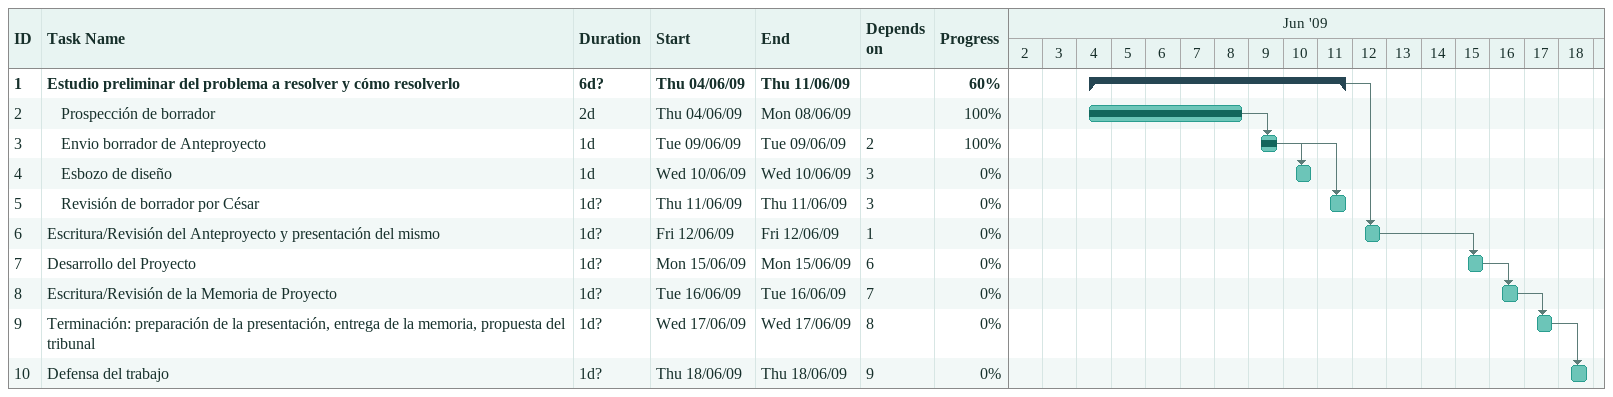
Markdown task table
| ID | Level | Task | Duration | Start | Finish | Predecessors | % complete |
|---|---|---|---|---|---|---|---|
| 1 | 1 | **Estudio preliminar del problema a resolver y cómo resolverlo** | 6d? | 2009-06-04 | 2009-06-11 |  | 60 |
| 2 | 2 | Prospección de borrador | 2d | 2009-06-04 | 2009-06-08 |  | 100 |
| 3 | 2 | Envio borrador de Anteproyecto | 1d | 2009-06-09 | 2009-06-09 | 2 | 100 |
| 4 | 2 | Esbozo de diseño | 1d | 2009-06-10 | 2009-06-10 | 3 | 0 |
| 5 | 2 | Revisión de borrador por César | 1d? | 2009-06-11 | 2009-06-11 | 3 | 0 |
| 6 | 1 | Escritura/Revisión del Anteproyecto y presentación del mismo | 1d? | 2009-06-12 | 2009-06-12 | 1 | 0 |
| 7 | 1 | Desarrollo del Proyecto | 1d? | 2009-06-15 | 2009-06-15 | 6 | 0 |
| 8 | 1 | Escritura/Revisión de la Memoria de Proyecto | 1d? | 2009-06-16 | 2009-06-16 | 7 | 0 |
| 9 | 1 | Terminación: preparación de la presentación, entrega de la memoria, propuesta del tribunal | 1d? | 2009-06-17 | 2009-06-17 | 8 | 0 |
| 10 | 1 | Defensa del trabajo | 1d? | 2009-06-18 | 2009-06-18 | 9 | 0 |
